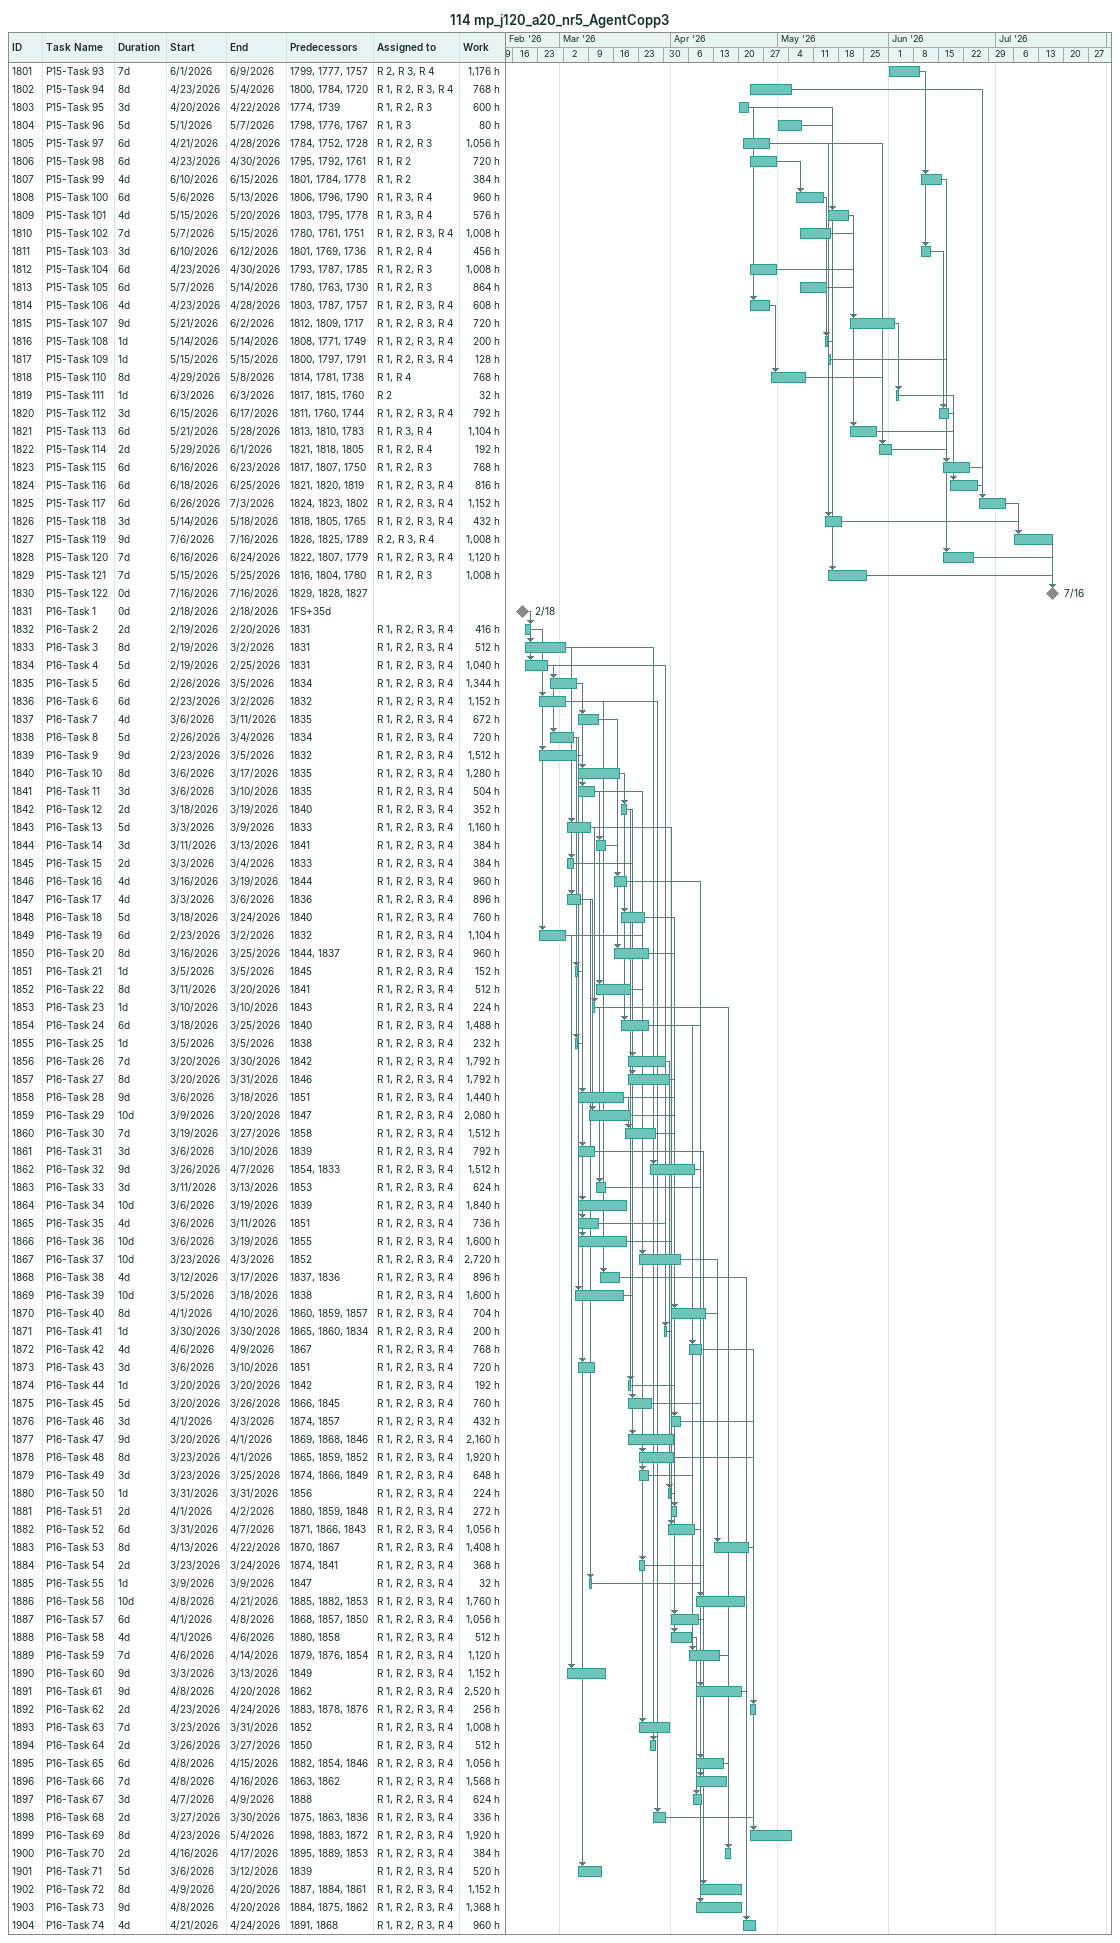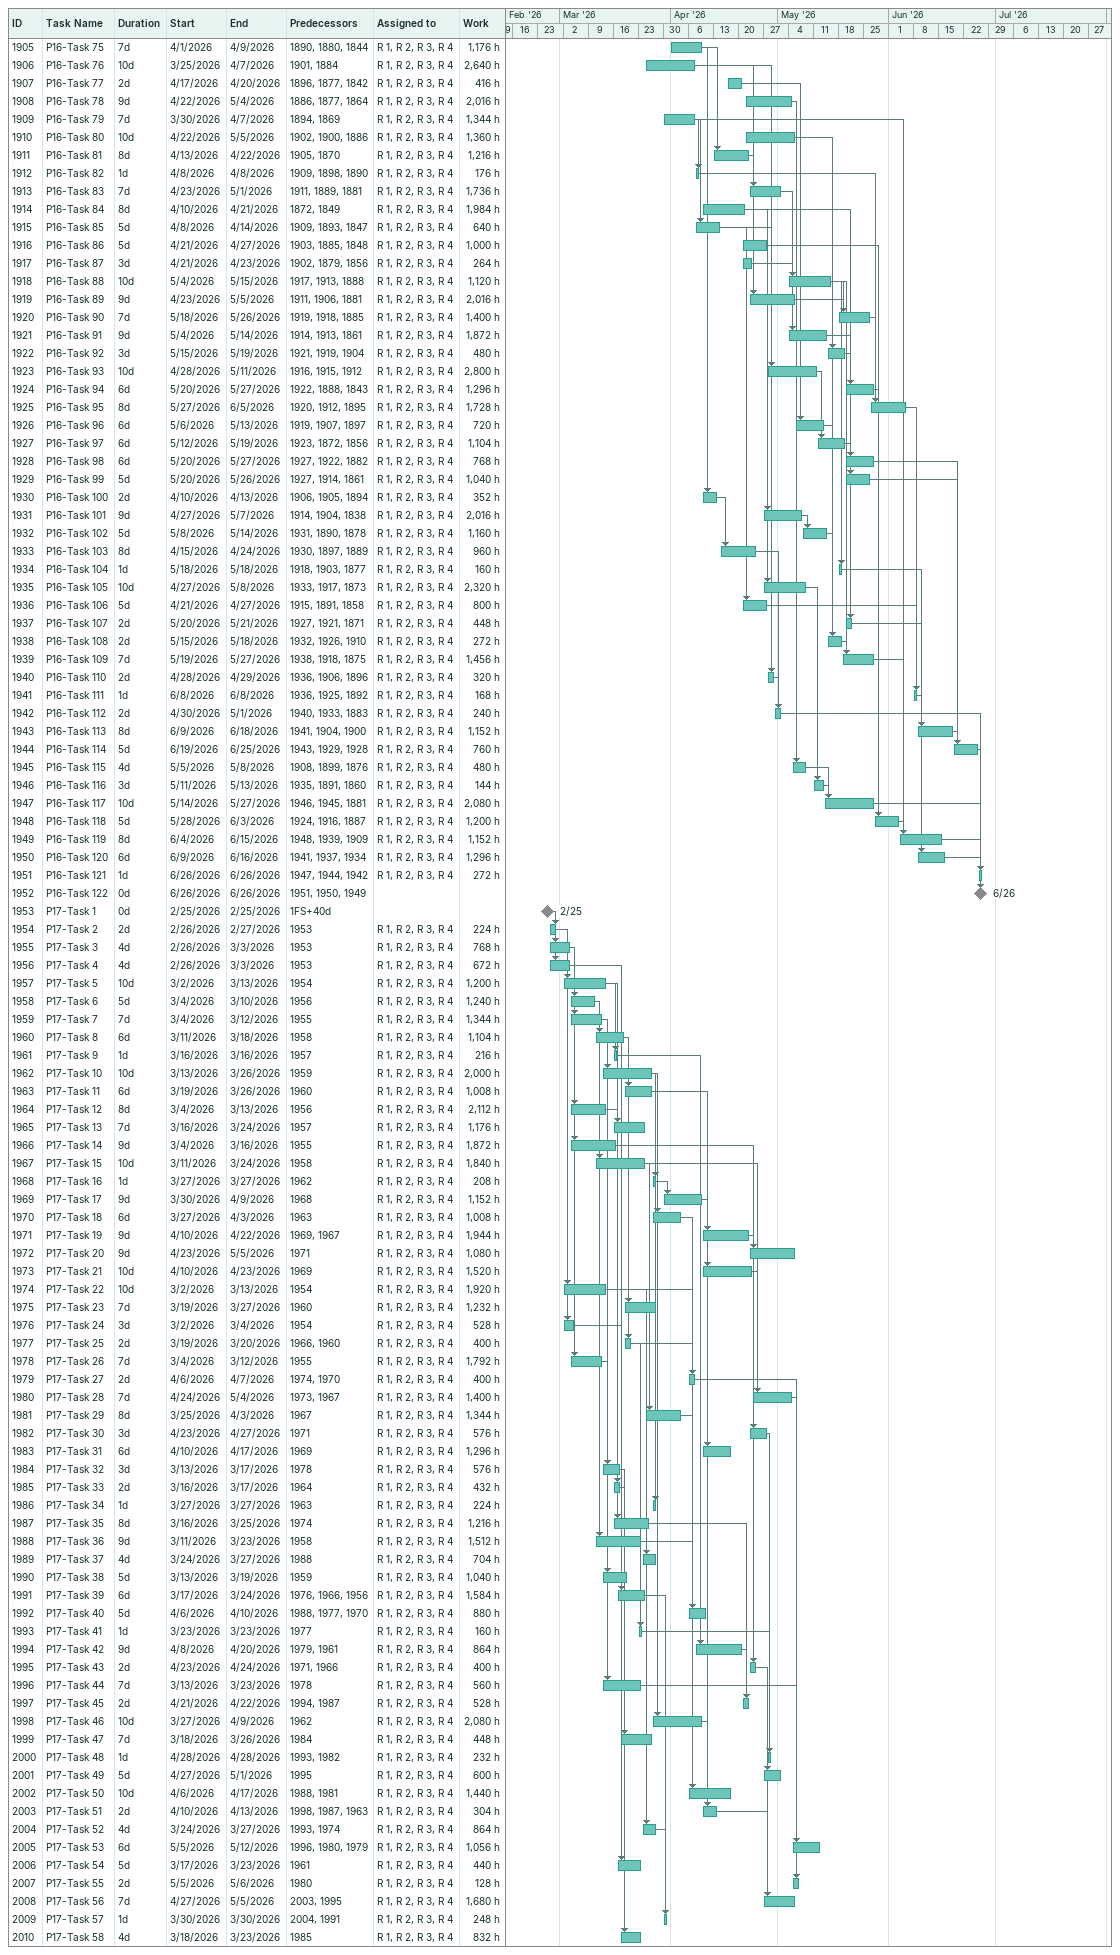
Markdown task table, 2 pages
114 mp_j120_a20_nr5_AgentCopp3

| ID | Task | Duration | Start | Finish | Predecessors | Resources | Work (h) |
|---|---|---|---|---|---|---|---|
| 1801 | P15-Task 93 | 7d | 2026-06-01 | 2026-06-09 | 1799, 1777, 1757 | R 2, R 3, R 4 | 1176 |
| 1802 | P15-Task 94 | 8d | 2026-04-23 | 2026-05-04 | 1800, 1784, 1720 | R 1, R 2, R 3, R 4 | 768 |
| 1803 | P15-Task 95 | 3d | 2026-04-20 | 2026-04-22 | 1774, 1739 | R 1, R 2, R 3 | 600 |
| 1804 | P15-Task 96 | 5d | 2026-05-01 | 2026-05-07 | 1798, 1776, 1767 | R 1, R 3 | 80 |
| 1805 | P15-Task 97 | 6d | 2026-04-21 | 2026-04-28 | 1784, 1752, 1728 | R 1, R 2, R 3 | 1056 |
| 1806 | P15-Task 98 | 6d | 2026-04-23 | 2026-04-30 | 1795, 1792, 1761 | R 1, R 2 | 720 |
| 1807 | P15-Task 99 | 4d | 2026-06-10 | 2026-06-15 | 1801, 1784, 1778 | R 1, R 2 | 384 |
| 1808 | P15-Task 100 | 6d | 2026-05-06 | 2026-05-13 | 1806, 1796, 1790 | R 1, R 3, R 4 | 960 |
| 1809 | P15-Task 101 | 4d | 2026-05-15 | 2026-05-20 | 1803, 1795, 1778 | R 1, R 3, R 4 | 576 |
| 1810 | P15-Task 102 | 7d | 2026-05-07 | 2026-05-15 | 1780, 1761, 1751 | R 1, R 2, R 3, R 4 | 1008 |
| 1811 | P15-Task 103 | 3d | 2026-06-10 | 2026-06-12 | 1801, 1769, 1736 | R 1, R 2, R 4 | 456 |
| 1812 | P15-Task 104 | 6d | 2026-04-23 | 2026-04-30 | 1793, 1787, 1785 | R 1, R 2, R 3 | 1008 |
| 1813 | P15-Task 105 | 6d | 2026-05-07 | 2026-05-14 | 1780, 1763, 1730 | R 1, R 2, R 3 | 864 |
| 1814 | P15-Task 106 | 4d | 2026-04-23 | 2026-04-28 | 1803, 1787, 1757 | R 1, R 2, R 3, R 4 | 608 |
| 1815 | P15-Task 107 | 9d | 2026-05-21 | 2026-06-02 | 1812, 1809, 1717 | R 1, R 2, R 3, R 4 | 720 |
| 1816 | P15-Task 108 | 1d | 2026-05-14 | 2026-05-14 | 1808, 1771, 1749 | R 1, R 2, R 3, R 4 | 200 |
| 1817 | P15-Task 109 | 1d | 2026-05-15 | 2026-05-15 | 1800, 1797, 1791 | R 1, R 2, R 3, R 4 | 128 |
| 1818 | P15-Task 110 | 8d | 2026-04-29 | 2026-05-08 | 1814, 1781, 1738 | R 1, R 4 | 768 |
| 1819 | P15-Task 111 | 1d | 2026-06-03 | 2026-06-03 | 1817, 1815, 1760 | R 2 | 32 |
| 1820 | P15-Task 112 | 3d | 2026-06-15 | 2026-06-17 | 1811, 1760, 1744 | R 1, R 2, R 3, R 4 | 792 |
| 1821 | P15-Task 113 | 6d | 2026-05-21 | 2026-05-28 | 1813, 1810, 1783 | R 1, R 3, R 4 | 1104 |
| 1822 | P15-Task 114 | 2d | 2026-05-29 | 2026-06-01 | 1821, 1818, 1805 | R 1, R 2, R 4 | 192 |
| 1823 | P15-Task 115 | 6d | 2026-06-16 | 2026-06-23 | 1817, 1807, 1750 | R 1, R 2, R 3 | 768 |
| 1824 | P15-Task 116 | 6d | 2026-06-18 | 2026-06-25 | 1821, 1820, 1819 | R 1, R 2, R 3, R 4 | 816 |
| 1825 | P15-Task 117 | 6d | 2026-06-26 | 2026-07-03 | 1824, 1823, 1802 | R 1, R 2, R 3, R 4 | 1152 |
| 1826 | P15-Task 118 | 3d | 2026-05-14 | 2026-05-18 | 1818, 1805, 1765 | R 1, R 2, R 3, R 4 | 432 |
| 1827 | P15-Task 119 | 9d | 2026-07-06 | 2026-07-16 | 1826, 1825, 1789 | R 2, R 3, R 4 | 1008 |
| 1828 | P15-Task 120 | 7d | 2026-06-16 | 2026-06-24 | 1822, 1807, 1779 | R 1, R 2, R 3, R 4 | 1120 |
| 1829 | P15-Task 121 | 7d | 2026-05-15 | 2026-05-25 | 1816, 1804, 1780 | R 1, R 2, R 3 | 1008 |
| 1830 | P15-Task 122 | 0d | 2026-07-16 | 2026-07-16 | 1829, 1828, 1827 |  |  |
| 1831 | P16-Task 1 | 0d | 2026-02-18 | 2026-02-18 | 1FS+35d |  |  |
| 1832 | P16-Task 2 | 2d | 2026-02-19 | 2026-02-20 | 1831 | R 1, R 2, R 3, R 4 | 416 |
| 1833 | P16-Task 3 | 8d | 2026-02-19 | 2026-03-02 | 1831 | R 1, R 2, R 3, R 4 | 512 |
| 1834 | P16-Task 4 | 5d | 2026-02-19 | 2026-02-25 | 1831 | R 1, R 2, R 3, R 4 | 1040 |
| 1835 | P16-Task 5 | 6d | 2026-02-26 | 2026-03-05 | 1834 | R 1, R 2, R 3, R 4 | 1344 |
| 1836 | P16-Task 6 | 6d | 2026-02-23 | 2026-03-02 | 1832 | R 1, R 2, R 3, R 4 | 1152 |
| 1837 | P16-Task 7 | 4d | 2026-03-06 | 2026-03-11 | 1835 | R 1, R 2, R 3, R 4 | 672 |
| 1838 | P16-Task 8 | 5d | 2026-02-26 | 2026-03-04 | 1834 | R 1, R 2, R 3, R 4 | 720 |
| 1839 | P16-Task 9 | 9d | 2026-02-23 | 2026-03-05 | 1832 | R 1, R 2, R 3, R 4 | 1512 |
| 1840 | P16-Task 10 | 8d | 2026-03-06 | 2026-03-17 | 1835 | R 1, R 2, R 3, R 4 | 1280 |
| 1841 | P16-Task 11 | 3d | 2026-03-06 | 2026-03-10 | 1835 | R 1, R 2, R 3, R 4 | 504 |
| 1842 | P16-Task 12 | 2d | 2026-03-18 | 2026-03-19 | 1840 | R 1, R 2, R 3, R 4 | 352 |
| 1843 | P16-Task 13 | 5d | 2026-03-03 | 2026-03-09 | 1833 | R 1, R 2, R 3, R 4 | 1160 |
| 1844 | P16-Task 14 | 3d | 2026-03-11 | 2026-03-13 | 1841 | R 1, R 2, R 3, R 4 | 384 |
| 1845 | P16-Task 15 | 2d | 2026-03-03 | 2026-03-04 | 1833 | R 1, R 2, R 3, R 4 | 384 |
| 1846 | P16-Task 16 | 4d | 2026-03-16 | 2026-03-19 | 1844 | R 1, R 2, R 3, R 4 | 960 |
| 1847 | P16-Task 17 | 4d | 2026-03-03 | 2026-03-06 | 1836 | R 1, R 2, R 3, R 4 | 896 |
| 1848 | P16-Task 18 | 5d | 2026-03-18 | 2026-03-24 | 1840 | R 1, R 2, R 3, R 4 | 760 |
| 1849 | P16-Task 19 | 6d | 2026-02-23 | 2026-03-02 | 1832 | R 1, R 2, R 3, R 4 | 1104 |
| 1850 | P16-Task 20 | 8d | 2026-03-16 | 2026-03-25 | 1844, 1837 | R 1, R 2, R 3, R 4 | 960 |
| 1851 | P16-Task 21 | 1d | 2026-03-05 | 2026-03-05 | 1845 | R 1, R 2, R 3, R 4 | 152 |
| 1852 | P16-Task 22 | 8d | 2026-03-11 | 2026-03-20 | 1841 | R 1, R 2, R 3, R 4 | 512 |
| 1853 | P16-Task 23 | 1d | 2026-03-10 | 2026-03-10 | 1843 | R 1, R 2, R 3, R 4 | 224 |
| 1854 | P16-Task 24 | 6d | 2026-03-18 | 2026-03-25 | 1840 | R 1, R 2, R 3, R 4 | 1488 |
| 1855 | P16-Task 25 | 1d | 2026-03-05 | 2026-03-05 | 1838 | R 1, R 2, R 3, R 4 | 232 |
| 1856 | P16-Task 26 | 7d | 2026-03-20 | 2026-03-30 | 1842 | R 1, R 2, R 3, R 4 | 1792 |
| 1857 | P16-Task 27 | 8d | 2026-03-20 | 2026-03-31 | 1846 | R 1, R 2, R 3, R 4 | 1792 |
| 1858 | P16-Task 28 | 9d | 2026-03-06 | 2026-03-18 | 1851 | R 1, R 2, R 3, R 4 | 1440 |
| 1859 | P16-Task 29 | 10d | 2026-03-09 | 2026-03-20 | 1847 | R 1, R 2, R 3, R 4 | 2080 |
| 1860 | P16-Task 30 | 7d | 2026-03-19 | 2026-03-27 | 1858 | R 1, R 2, R 3, R 4 | 1512 |
| 1861 | P16-Task 31 | 3d | 2026-03-06 | 2026-03-10 | 1839 | R 1, R 2, R 3, R 4 | 792 |
| 1862 | P16-Task 32 | 9d | 2026-03-26 | 2026-04-07 | 1854, 1833 | R 1, R 2, R 3, R 4 | 1512 |
| 1863 | P16-Task 33 | 3d | 2026-03-11 | 2026-03-13 | 1853 | R 1, R 2, R 3, R 4 | 624 |
| 1864 | P16-Task 34 | 10d | 2026-03-06 | 2026-03-19 | 1839 | R 1, R 2, R 3, R 4 | 1840 |
| 1865 | P16-Task 35 | 4d | 2026-03-06 | 2026-03-11 | 1851 | R 1, R 2, R 3, R 4 | 736 |
| 1866 | P16-Task 36 | 10d | 2026-03-06 | 2026-03-19 | 1855 | R 1, R 2, R 3, R 4 | 1600 |
| 1867 | P16-Task 37 | 10d | 2026-03-23 | 2026-04-03 | 1852 | R 1, R 2, R 3, R 4 | 2720 |
| 1868 | P16-Task 38 | 4d | 2026-03-12 | 2026-03-17 | 1837, 1836 | R 1, R 2, R 3, R 4 | 896 |
| 1869 | P16-Task 39 | 10d | 2026-03-05 | 2026-03-18 | 1838 | R 1, R 2, R 3, R 4 | 1600 |
| 1870 | P16-Task 40 | 8d | 2026-04-01 | 2026-04-10 | 1860, 1859, 1857 | R 1, R 2, R 3, R 4 | 704 |
| 1871 | P16-Task 41 | 1d | 2026-03-30 | 2026-03-30 | 1865, 1860, 1834 | R 1, R 2, R 3, R 4 | 200 |
| 1872 | P16-Task 42 | 4d | 2026-04-06 | 2026-04-09 | 1867 | R 1, R 2, R 3, R 4 | 768 |
| 1873 | P16-Task 43 | 3d | 2026-03-06 | 2026-03-10 | 1851 | R 1, R 2, R 3, R 4 | 720 |
| 1874 | P16-Task 44 | 1d | 2026-03-20 | 2026-03-20 | 1842 | R 1, R 2, R 3, R 4 | 192 |
| 1875 | P16-Task 45 | 5d | 2026-03-20 | 2026-03-26 | 1866, 1845 | R 1, R 2, R 3, R 4 | 760 |
| 1876 | P16-Task 46 | 3d | 2026-04-01 | 2026-04-03 | 1874, 1857 | R 1, R 2, R 3, R 4 | 432 |
| 1877 | P16-Task 47 | 9d | 2026-03-20 | 2026-04-01 | 1869, 1868, 1846 | R 1, R 2, R 3, R 4 | 2160 |
| 1878 | P16-Task 48 | 8d | 2026-03-23 | 2026-04-01 | 1865, 1859, 1852 | R 1, R 2, R 3, R 4 | 1920 |
| 1879 | P16-Task 49 | 3d | 2026-03-23 | 2026-03-25 | 1874, 1866, 1849 | R 1, R 2, R 3, R 4 | 648 |
| 1880 | P16-Task 50 | 1d | 2026-03-31 | 2026-03-31 | 1856 | R 1, R 2, R 3, R 4 | 224 |
| 1881 | P16-Task 51 | 2d | 2026-04-01 | 2026-04-02 | 1880, 1859, 1848 | R 1, R 2, R 3, R 4 | 272 |
| 1882 | P16-Task 52 | 6d | 2026-03-31 | 2026-04-07 | 1871, 1866, 1843 | R 1, R 2, R 3, R 4 | 1056 |
| 1883 | P16-Task 53 | 8d | 2026-04-13 | 2026-04-22 | 1870, 1867 | R 1, R 2, R 3, R 4 | 1408 |
| 1884 | P16-Task 54 | 2d | 2026-03-23 | 2026-03-24 | 1874, 1841 | R 1, R 2, R 3, R 4 | 368 |
| 1885 | P16-Task 55 | 1d | 2026-03-09 | 2026-03-09 | 1847 | R 1, R 2, R 3, R 4 | 32 |
| 1886 | P16-Task 56 | 10d | 2026-04-08 | 2026-04-21 | 1885, 1882, 1853 | R 1, R 2, R 3, R 4 | 1760 |
| 1887 | P16-Task 57 | 6d | 2026-04-01 | 2026-04-08 | 1868, 1857, 1850 | R 1, R 2, R 3, R 4 | 1056 |
| 1888 | P16-Task 58 | 4d | 2026-04-01 | 2026-04-06 | 1880, 1858 | R 1, R 2, R 3, R 4 | 512 |
| 1889 | P16-Task 59 | 7d | 2026-04-06 | 2026-04-14 | 1879, 1876, 1854 | R 1, R 2, R 3, R 4 | 1120 |
| 1890 | P16-Task 60 | 9d | 2026-03-03 | 2026-03-13 | 1849 | R 1, R 2, R 3, R 4 | 1152 |
| 1891 | P16-Task 61 | 9d | 2026-04-08 | 2026-04-20 | 1862 | R 1, R 2, R 3, R 4 | 2520 |
| 1892 | P16-Task 62 | 2d | 2026-04-23 | 2026-04-24 | 1883, 1878, 1876 | R 1, R 2, R 3, R 4 | 256 |
| 1893 | P16-Task 63 | 7d | 2026-03-23 | 2026-03-31 | 1852 | R 1, R 2, R 3, R 4 | 1008 |
| 1894 | P16-Task 64 | 2d | 2026-03-26 | 2026-03-27 | 1850 | R 1, R 2, R 3, R 4 | 512 |
| 1895 | P16-Task 65 | 6d | 2026-04-08 | 2026-04-15 | 1882, 1854, 1846 | R 1, R 2, R 3, R 4 | 1056 |
| 1896 | P16-Task 66 | 7d | 2026-04-08 | 2026-04-16 | 1863, 1862 | R 1, R 2, R 3, R 4 | 1568 |
| 1897 | P16-Task 67 | 3d | 2026-04-07 | 2026-04-09 | 1888 | R 1, R 2, R 3, R 4 | 624 |
| 1898 | P16-Task 68 | 2d | 2026-03-27 | 2026-03-30 | 1875, 1863, 1836 | R 1, R 2, R 3, R 4 | 336 |
| 1899 | P16-Task 69 | 8d | 2026-04-23 | 2026-05-04 | 1898, 1883, 1872 | R 1, R 2, R 3, R 4 | 1920 |
| 1900 | P16-Task 70 | 2d | 2026-04-16 | 2026-04-17 | 1895, 1889, 1853 | R 1, R 2, R 3, R 4 | 384 |
| 1901 | P16-Task 71 | 5d | 2026-03-06 | 2026-03-12 | 1839 | R 1, R 2, R 3, R 4 | 520 |
| 1902 | P16-Task 72 | 8d | 2026-04-09 | 2026-04-20 | 1887, 1884, 1861 | R 1, R 2, R 3, R 4 | 1152 |
| 1903 | P16-Task 73 | 9d | 2026-04-08 | 2026-04-20 | 1884, 1875, 1862 | R 1, R 2, R 3, R 4 | 1368 |
| 1904 | P16-Task 74 | 4d | 2026-04-21 | 2026-04-24 | 1891, 1868 | R 1, R 2, R 3, R 4 | 960 |
| 1905 | P16-Task 75 | 7d | 2026-04-01 | 2026-04-09 | 1890, 1880, 1844 | R 1, R 2, R 3, R 4 | 1176 |
| 1906 | P16-Task 76 | 10d | 2026-03-25 | 2026-04-07 | 1901, 1884 | R 1, R 2, R 3, R 4 | 2640 |
| 1907 | P16-Task 77 | 2d | 2026-04-17 | 2026-04-20 | 1896, 1877, 1842 | R 1, R 2, R 3, R 4 | 416 |
| 1908 | P16-Task 78 | 9d | 2026-04-22 | 2026-05-04 | 1886, 1877, 1864 | R 1, R 2, R 3, R 4 | 2016 |
| 1909 | P16-Task 79 | 7d | 2026-03-30 | 2026-04-07 | 1894, 1869 | R 1, R 2, R 3, R 4 | 1344 |
| 1910 | P16-Task 80 | 10d | 2026-04-22 | 2026-05-05 | 1902, 1900, 1886 | R 1, R 2, R 3, R 4 | 1360 |
| 1911 | P16-Task 81 | 8d | 2026-04-13 | 2026-04-22 | 1905, 1870 | R 1, R 2, R 3, R 4 | 1216 |
| 1912 | P16-Task 82 | 1d | 2026-04-08 | 2026-04-08 | 1909, 1898, 1890 | R 1, R 2, R 3, R 4 | 176 |
| 1913 | P16-Task 83 | 7d | 2026-04-23 | 2026-05-01 | 1911, 1889, 1881 | R 1, R 2, R 3, R 4 | 1736 |
| 1914 | P16-Task 84 | 8d | 2026-04-10 | 2026-04-21 | 1872, 1849 | R 1, R 2, R 3, R 4 | 1984 |
| 1915 | P16-Task 85 | 5d | 2026-04-08 | 2026-04-14 | 1909, 1893, 1847 | R 1, R 2, R 3, R 4 | 640 |
| 1916 | P16-Task 86 | 5d | 2026-04-21 | 2026-04-27 | 1903, 1885, 1848 | R 1, R 2, R 3, R 4 | 1000 |
| 1917 | P16-Task 87 | 3d | 2026-04-21 | 2026-04-23 | 1902, 1879, 1856 | R 1, R 2, R 3, R 4 | 264 |
| 1918 | P16-Task 88 | 10d | 2026-05-04 | 2026-05-15 | 1917, 1913, 1888 | R 1, R 2, R 3, R 4 | 1120 |
| 1919 | P16-Task 89 | 9d | 2026-04-23 | 2026-05-05 | 1911, 1906, 1881 | R 1, R 2, R 3, R 4 | 2016 |
| 1920 | P16-Task 90 | 7d | 2026-05-18 | 2026-05-26 | 1919, 1918, 1885 | R 1, R 2, R 3, R 4 | 1400 |
| 1921 | P16-Task 91 | 9d | 2026-05-04 | 2026-05-14 | 1914, 1913, 1861 | R 1, R 2, R 3, R 4 | 1872 |
| 1922 | P16-Task 92 | 3d | 2026-05-15 | 2026-05-19 | 1921, 1919, 1904 | R 1, R 2, R 3, R 4 | 480 |
| 1923 | P16-Task 93 | 10d | 2026-04-28 | 2026-05-11 | 1916, 1915, 1912 | R 1, R 2, R 3, R 4 | 2800 |
| 1924 | P16-Task 94 | 6d | 2026-05-20 | 2026-05-27 | 1922, 1888, 1843 | R 1, R 2, R 3, R 4 | 1296 |
| 1925 | P16-Task 95 | 8d | 2026-05-27 | 2026-06-05 | 1920, 1912, 1895 | R 1, R 2, R 3, R 4 | 1728 |
| 1926 | P16-Task 96 | 6d | 2026-05-06 | 2026-05-13 | 1919, 1907, 1897 | R 1, R 2, R 3, R 4 | 720 |
| 1927 | P16-Task 97 | 6d | 2026-05-12 | 2026-05-19 | 1923, 1872, 1856 | R 1, R 2, R 3, R 4 | 1104 |
| 1928 | P16-Task 98 | 6d | 2026-05-20 | 2026-05-27 | 1927, 1922, 1882 | R 1, R 2, R 3, R 4 | 768 |
| 1929 | P16-Task 99 | 5d | 2026-05-20 | 2026-05-26 | 1927, 1914, 1861 | R 1, R 2, R 3, R 4 | 1040 |
| 1930 | P16-Task 100 | 2d | 2026-04-10 | 2026-04-13 | 1906, 1905, 1894 | R 1, R 2, R 3, R 4 | 352 |
| 1931 | P16-Task 101 | 9d | 2026-04-27 | 2026-05-07 | 1914, 1904, 1838 | R 1, R 2, R 3, R 4 | 2016 |
| 1932 | P16-Task 102 | 5d | 2026-05-08 | 2026-05-14 | 1931, 1890, 1878 | R 1, R 2, R 3, R 4 | 1160 |
| 1933 | P16-Task 103 | 8d | 2026-04-15 | 2026-04-24 | 1930, 1897, 1889 | R 1, R 2, R 3, R 4 | 960 |
| 1934 | P16-Task 104 | 1d | 2026-05-18 | 2026-05-18 | 1918, 1903, 1877 | R 1, R 2, R 3, R 4 | 160 |
| 1935 | P16-Task 105 | 10d | 2026-04-27 | 2026-05-08 | 1933, 1917, 1873 | R 1, R 2, R 3, R 4 | 2320 |
| 1936 | P16-Task 106 | 5d | 2026-04-21 | 2026-04-27 | 1915, 1891, 1858 | R 1, R 2, R 3, R 4 | 800 |
| 1937 | P16-Task 107 | 2d | 2026-05-20 | 2026-05-21 | 1927, 1921, 1871 | R 1, R 2, R 3, R 4 | 448 |
| 1938 | P16-Task 108 | 2d | 2026-05-15 | 2026-05-18 | 1932, 1926, 1910 | R 1, R 2, R 3, R 4 | 272 |
| 1939 | P16-Task 109 | 7d | 2026-05-19 | 2026-05-27 | 1938, 1918, 1875 | R 1, R 2, R 3, R 4 | 1456 |
| 1940 | P16-Task 110 | 2d | 2026-04-28 | 2026-04-29 | 1936, 1906, 1896 | R 1, R 2, R 3, R 4 | 320 |
| 1941 | P16-Task 111 | 1d | 2026-06-08 | 2026-06-08 | 1936, 1925, 1892 | R 1, R 2, R 3, R 4 | 168 |
| 1942 | P16-Task 112 | 2d | 2026-04-30 | 2026-05-01 | 1940, 1933, 1883 | R 1, R 2, R 3, R 4 | 240 |
| 1943 | P16-Task 113 | 8d | 2026-06-09 | 2026-06-18 | 1941, 1904, 1900 | R 1, R 2, R 3, R 4 | 1152 |
| 1944 | P16-Task 114 | 5d | 2026-06-19 | 2026-06-25 | 1943, 1929, 1928 | R 1, R 2, R 3, R 4 | 760 |
| 1945 | P16-Task 115 | 4d | 2026-05-05 | 2026-05-08 | 1908, 1899, 1876 | R 1, R 2, R 3, R 4 | 480 |
| 1946 | P16-Task 116 | 3d | 2026-05-11 | 2026-05-13 | 1935, 1891, 1860 | R 1, R 2, R 3, R 4 | 144 |
| 1947 | P16-Task 117 | 10d | 2026-05-14 | 2026-05-27 | 1946, 1945, 1881 | R 1, R 2, R 3, R 4 | 2080 |
| 1948 | P16-Task 118 | 5d | 2026-05-28 | 2026-06-03 | 1924, 1916, 1887 | R 1, R 2, R 3, R 4 | 1200 |
| 1949 | P16-Task 119 | 8d | 2026-06-04 | 2026-06-15 | 1948, 1939, 1909 | R 1, R 2, R 3, R 4 | 1152 |
| 1950 | P16-Task 120 | 6d | 2026-06-09 | 2026-06-16 | 1941, 1937, 1934 | R 1, R 2, R 3, R 4 | 1296 |
| 1951 | P16-Task 121 | 1d | 2026-06-26 | 2026-06-26 | 1947, 1944, 1942 | R 1, R 2, R 3, R 4 | 272 |
| 1952 | P16-Task 122 | 0d | 2026-06-26 | 2026-06-26 | 1951, 1950, 1949 |  |  |
| 1953 | P17-Task 1 | 0d | 2026-02-25 | 2026-02-25 | 1FS+40d |  |  |
| 1954 | P17-Task 2 | 2d | 2026-02-26 | 2026-02-27 | 1953 | R 1, R 2, R 3, R 4 | 224 |
| 1955 | P17-Task 3 | 4d | 2026-02-26 | 2026-03-03 | 1953 | R 1, R 2, R 3, R 4 | 768 |
| 1956 | P17-Task 4 | 4d | 2026-02-26 | 2026-03-03 | 1953 | R 1, R 2, R 3, R 4 | 672 |
| 1957 | P17-Task 5 | 10d | 2026-03-02 | 2026-03-13 | 1954 | R 1, R 2, R 3, R 4 | 1200 |
| 1958 | P17-Task 6 | 5d | 2026-03-04 | 2026-03-10 | 1956 | R 1, R 2, R 3, R 4 | 1240 |
| 1959 | P17-Task 7 | 7d | 2026-03-04 | 2026-03-12 | 1955 | R 1, R 2, R 3, R 4 | 1344 |
| 1960 | P17-Task 8 | 6d | 2026-03-11 | 2026-03-18 | 1958 | R 1, R 2, R 3, R 4 | 1104 |
| 1961 | P17-Task 9 | 1d | 2026-03-16 | 2026-03-16 | 1957 | R 1, R 2, R 3, R 4 | 216 |
| 1962 | P17-Task 10 | 10d | 2026-03-13 | 2026-03-26 | 1959 | R 1, R 2, R 3, R 4 | 2000 |
| 1963 | P17-Task 11 | 6d | 2026-03-19 | 2026-03-26 | 1960 | R 1, R 2, R 3, R 4 | 1008 |
| 1964 | P17-Task 12 | 8d | 2026-03-04 | 2026-03-13 | 1956 | R 1, R 2, R 3, R 4 | 2112 |
| 1965 | P17-Task 13 | 7d | 2026-03-16 | 2026-03-24 | 1957 | R 1, R 2, R 3, R 4 | 1176 |
| 1966 | P17-Task 14 | 9d | 2026-03-04 | 2026-03-16 | 1955 | R 1, R 2, R 3, R 4 | 1872 |
| 1967 | P17-Task 15 | 10d | 2026-03-11 | 2026-03-24 | 1958 | R 1, R 2, R 3, R 4 | 1840 |
| 1968 | P17-Task 16 | 1d | 2026-03-27 | 2026-03-27 | 1962 | R 1, R 2, R 3, R 4 | 208 |
| 1969 | P17-Task 17 | 9d | 2026-03-30 | 2026-04-09 | 1968 | R 1, R 2, R 3, R 4 | 1152 |
| 1970 | P17-Task 18 | 6d | 2026-03-27 | 2026-04-03 | 1963 | R 1, R 2, R 3, R 4 | 1008 |
| 1971 | P17-Task 19 | 9d | 2026-04-10 | 2026-04-22 | 1969, 1967 | R 1, R 2, R 3, R 4 | 1944 |
| 1972 | P17-Task 20 | 9d | 2026-04-23 | 2026-05-05 | 1971 | R 1, R 2, R 3, R 4 | 1080 |
| 1973 | P17-Task 21 | 10d | 2026-04-10 | 2026-04-23 | 1969 | R 1, R 2, R 3, R 4 | 1520 |
| 1974 | P17-Task 22 | 10d | 2026-03-02 | 2026-03-13 | 1954 | R 1, R 2, R 3, R 4 | 1920 |
| 1975 | P17-Task 23 | 7d | 2026-03-19 | 2026-03-27 | 1960 | R 1, R 2, R 3, R 4 | 1232 |
| 1976 | P17-Task 24 | 3d | 2026-03-02 | 2026-03-04 | 1954 | R 1, R 2, R 3, R 4 | 528 |
| 1977 | P17-Task 25 | 2d | 2026-03-19 | 2026-03-20 | 1966, 1960 | R 1, R 2, R 3, R 4 | 400 |
| 1978 | P17-Task 26 | 7d | 2026-03-04 | 2026-03-12 | 1955 | R 1, R 2, R 3, R 4 | 1792 |
| 1979 | P17-Task 27 | 2d | 2026-04-06 | 2026-04-07 | 1974, 1970 | R 1, R 2, R 3, R 4 | 400 |
| 1980 | P17-Task 28 | 7d | 2026-04-24 | 2026-05-04 | 1973, 1967 | R 1, R 2, R 3, R 4 | 1400 |
| 1981 | P17-Task 29 | 8d | 2026-03-25 | 2026-04-03 | 1967 | R 1, R 2, R 3, R 4 | 1344 |
| 1982 | P17-Task 30 | 3d | 2026-04-23 | 2026-04-27 | 1971 | R 1, R 2, R 3, R 4 | 576 |
| 1983 | P17-Task 31 | 6d | 2026-04-10 | 2026-04-17 | 1969 | R 1, R 2, R 3, R 4 | 1296 |
| 1984 | P17-Task 32 | 3d | 2026-03-13 | 2026-03-17 | 1978 | R 1, R 2, R 3, R 4 | 576 |
| 1985 | P17-Task 33 | 2d | 2026-03-16 | 2026-03-17 | 1964 | R 1, R 2, R 3, R 4 | 432 |
| 1986 | P17-Task 34 | 1d | 2026-03-27 | 2026-03-27 | 1963 | R 1, R 2, R 3, R 4 | 224 |
| 1987 | P17-Task 35 | 8d | 2026-03-16 | 2026-03-25 | 1974 | R 1, R 2, R 3, R 4 | 1216 |
| 1988 | P17-Task 36 | 9d | 2026-03-11 | 2026-03-23 | 1958 | R 1, R 2, R 3, R 4 | 1512 |
| 1989 | P17-Task 37 | 4d | 2026-03-24 | 2026-03-27 | 1988 | R 1, R 2, R 3, R 4 | 704 |
| 1990 | P17-Task 38 | 5d | 2026-03-13 | 2026-03-19 | 1959 | R 1, R 2, R 3, R 4 | 1040 |
| 1991 | P17-Task 39 | 6d | 2026-03-17 | 2026-03-24 | 1976, 1966, 1956 | R 1, R 2, R 3, R 4 | 1584 |
| 1992 | P17-Task 40 | 5d | 2026-04-06 | 2026-04-10 | 1988, 1977, 1970 | R 1, R 2, R 3, R 4 | 880 |
| 1993 | P17-Task 41 | 1d | 2026-03-23 | 2026-03-23 | 1977 | R 1, R 2, R 3, R 4 | 160 |
| 1994 | P17-Task 42 | 9d | 2026-04-08 | 2026-04-20 | 1979, 1961 | R 1, R 2, R 3, R 4 | 864 |
| 1995 | P17-Task 43 | 2d | 2026-04-23 | 2026-04-24 | 1971, 1966 | R 1, R 2, R 3, R 4 | 400 |
| 1996 | P17-Task 44 | 7d | 2026-03-13 | 2026-03-23 | 1978 | R 1, R 2, R 3, R 4 | 560 |
| 1997 | P17-Task 45 | 2d | 2026-04-21 | 2026-04-22 | 1994, 1987 | R 1, R 2, R 3, R 4 | 528 |
| 1998 | P17-Task 46 | 10d | 2026-03-27 | 2026-04-09 | 1962 | R 1, R 2, R 3, R 4 | 2080 |
| 1999 | P17-Task 47 | 7d | 2026-03-18 | 2026-03-26 | 1984 | R 1, R 2, R 3, R 4 | 448 |
| 2000 | P17-Task 48 | 1d | 2026-04-28 | 2026-04-28 | 1993, 1982 | R 1, R 2, R 3, R 4 | 232 |
| 2001 | P17-Task 49 | 5d | 2026-04-27 | 2026-05-01 | 1995 | R 1, R 2, R 3, R 4 | 600 |
| 2002 | P17-Task 50 | 10d | 2026-04-06 | 2026-04-17 | 1988, 1981 | R 1, R 2, R 3, R 4 | 1440 |
| 2003 | P17-Task 51 | 2d | 2026-04-10 | 2026-04-13 | 1998, 1987, 1963 | R 1, R 2, R 3, R 4 | 304 |
| 2004 | P17-Task 52 | 4d | 2026-03-24 | 2026-03-27 | 1993, 1974 | R 1, R 2, R 3, R 4 | 864 |
| 2005 | P17-Task 53 | 6d | 2026-05-05 | 2026-05-12 | 1996, 1980, 1979 | R 1, R 2, R 3, R 4 | 1056 |
| 2006 | P17-Task 54 | 5d | 2026-03-17 | 2026-03-23 | 1961 | R 1, R 2, R 3, R 4 | 440 |
| 2007 | P17-Task 55 | 2d | 2026-05-05 | 2026-05-06 | 1980 | R 1, R 2, R 3, R 4 | 128 |
| 2008 | P17-Task 56 | 7d | 2026-04-27 | 2026-05-05 | 2003, 1995 | R 1, R 2, R 3, R 4 | 1680 |
| 2009 | P17-Task 57 | 1d | 2026-03-30 | 2026-03-30 | 2004, 1991 | R 1, R 2, R 3, R 4 | 248 |
| 2010 | P17-Task 58 | 4d | 2026-03-18 | 2026-03-23 | 1985 | R 1, R 2, R 3, R 4 | 832 |
